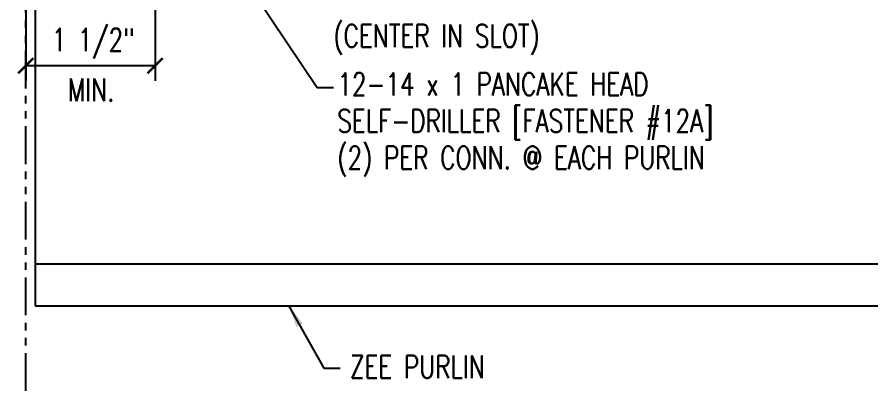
# Model space of a CAD drawing. Header units: inches. Extents: x 6.9 to 40.9, y 11.7 to 39.1.
# Drawn here: x 15.37 to 29.49, y 11.71 to 17.89 of the extents above; entities that cross this region are included whole.
import ezdxf

# ---------------------------------------------------------------- set-up
doc = ezdxf.new("R2010")
doc.units = ezdxf.units.IN
doc.header["$MEASUREMENT"] = 0
doc.linetypes.add('PHANTOM', pattern=[2.5, 1.25, -0.25, 0.25, -0.25, 0.25, -0.25])
doc.layers.add('STLA', color=10, linetype='Continuous')
doc.layers.add('TEXT', color=2, linetype='Continuous')
doc.styles.add('TEXT1', font='ROMANS.shx', dxfattribs={"width": 0.75, "height": 0.375})
doc.dimstyles.new('DETAIL$7', dxfattribs={"dimscale": 4, "dimtxt": 0.09375, "dimasz": 0.09375, "dimexe": 0.0625, "dimexo": 0.125, "dimgap": 0.0625, "dimtad": 1, "dimdec": 4, "dimzin": 3, "dimdsep": 46, "dimlunit": 4, "dimtxsty": 'TEXT1', "dimblk": 'ARCHTICK', "dimcen": 0.0625, "dimclrd": 7, "dimclre": 7, "dimclrt": 2, "dimadec": 0, "dimazin": 0, "dimtfac": 0.59375, "dimtdec": 4, "dimtmove": 2, "dimatfit": 3, "dimfxl": 0, "dimfrac": 2, "dimtolj": 1, "dimtzin": 3, "dimarcsym": 0})

# ---------------------------------------------------------------- blocks, each defined once
blk = doc.blocks.new('_ArchTick')
at = {"color": 0, "linetype": 'ByBlock', "const_width": 0.15}
blk.add_lwpolyline([(-0.5, -0.5), (0.5, 0.5)], dxfattribs=at)
blk = doc.blocks.new('FD-F12a')
at = {"layer": 'TEXT', "style": 'TEXT1', "width": 0.75}
for s, p in [('12-14 x 1 PANCAKE HEAD', (0.0047, -0.0408)), ('SELF-DRILLER [FASTENER #12A]', (0.0047, -0.1926))]:
    blk.add_text(s, height=0.09375, dxfattribs=at).set_placement(p)
blk.add_attdef('(QUANTITY)', (0.0047, -0.3444), '', height=0.0938, dxfattribs=at)
at = {"layer": 'TEXT', "style": 'TEXT1', "flags": 1}
for tag, p in [('Description', (0.0553, -0.5192)), ('Multiple', (0.0553, -0.5192)), ('Color', (0.0553, -0.5192)), ('Calc', (0.0553, -0.5192)), ('Opt1', (0.0553, -0.5192)), ('Opt2', (0.0553, -0.5192)), ('Opt3', (0.0553, -0.5192)), ('Part', (0.0553, -0.5192)), ('Spare1', (0.0553, -0.7067)), ('Spare2', (0.0553, -0.7067)), ('Spare3', (0.0553, -0.7067)), ('Spare4', (0.0553, -0.7067)), ('Spare5', (0.0553, -0.7067)), ('Spare6', (0.0553, -0.7067)), ('Spare7', (0.0553, -0.7067)), ('Spare8', (0.0553, -0.7067)), ('Spare9', (0.0553, -0.7067)), ('Spare10', (0.0553, -0.7067))]:
    blk.add_attdef(tag, p, '', height=0.0938, dxfattribs=at)

msp = doc.modelspace()

# ---------------------------------------------------------------- linework, layer by layer
at = {"layer": 'STLA', "color": 8, "linetype": 'PHANTOM', "ltscale": 0.5}
msp.add_line((15.51439, 11.71423), (15.51439, 35.93956), dxfattribs=at)
at = {"layer": 'STLA'}
msp.add_line((15.66935, 13.81254), (38.49075, 13.81254), dxfattribs=at)
for points in [[(15.66935, 21.1231), (15.66935, 13.1231)], [(15.66935, 13.1231), (38.49075, 13.1231)]]:
    msp.add_lwpolyline(points, dxfattribs=at)
at = {"layer": 'TEXT', "color": 7}
for p, q in [((15.51439, 20.92906), (15.51439, 16.8379)), ((17.65374, 20.92906), (17.65374, 16.8379)), ((17.65374, 17.0879), (15.51439, 17.0879))]:
    msp.add_line(p, q, dxfattribs=at)

# ---------------------------------------------------------------- block references
at = {"color": 7, "xscale": 0.25, "yscale": 0.25, "zscale": 0.25}
for p in [(15.51439, 17.0879), (17.65374, 17.0879)]:
    msp.add_blockref('_ArchTick', p, dxfattribs=at)
at = {"layer": 'TEXT', "xscale": 4, "yscale": 4, "zscale": 4}
msp.add_blockref('FD-F12a', (20.64875, 16.75955), dxfattribs=at).add_auto_attribs({'(QUANTITY)': '(2) PER CONN. @ EACH PURLIN'})

# ---------------------------------------------------------------- texts
at = {"layer": 'TEXT', "style": 'TEXT1', "width": 0.75}
for s, p in [('(CENTER IN SLOT)', (20.60332, 17.39554)), ('ZEE PURLIN', (20.87596, 11.92448))]:
    msp.add_text(s, height=0.375, dxfattribs=at).set_placement(p)
at = {"layer": 'TEXT', "color": 2, "char_height": 0.375, "attachment_point": 5, "style": 'TEXT1'}
for s, insert in [('\\A1;1 1/2"', (16.63023, 17.45596)), ('\\A1;MIN.', (16.59534, 16.68889))]:
    msp.add_mtext(s, dxfattribs=dict(at, insert=insert))

# ---------------------------------------------------------------- leaders
msp.add_leader([(17.95204, 20.28597), (20.33425, 16.73037), (20.60384, 16.73037)], dimstyle='DETAIL$7')
at = {"layer": 'TEXT'}
msp.add_leader([(19.86108, 13.12353), (20.44602, 12.09035), (20.71338, 12.09035)], dimstyle='DETAIL$7', dxfattribs=at)

doc.saveas('drawing.dxf')
